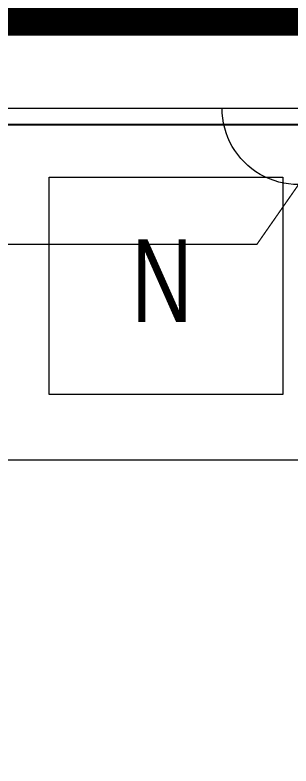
# Model space of a CAD drawing. Header units: metres. Extents: x 75097 to 220762, y -1557923 to -1361206.
# Drawn here: x 200542 to 201207, y -1456786 to -1454973 of the extents above; entities that cross this region are included whole.
import ezdxf

# ---------------------------------------------------------------- set-up
doc = ezdxf.new("R2010")
doc.units = ezdxf.units.M
doc.linetypes.add('DASHED2', pattern=[0.375, 0.25, -0.125])
doc.layers.get('0').update_dxf_attribs({"lineweight": 0})
doc.layers.add('A-100 - Copy$0$axes', color=8, linetype='Continuous')
doc.layers.add('A-100 - Copy$0$Medical Equipment and Furniture', color=8, linetype='Continuous', lineweight=0)
doc.layers.add('A-100 - Copy$0$Walls', color=8, linetype='Continuous', lineweight=0)
doc.layers.add('E-POWR', color=7, linetype='Continuous', lineweight=9, true_color=0x4e7e3e)
doc.styles.add('A-100 - Copy$0$X3G_ENTITY_2587EA', font='swisscl.ttf', dxfattribs={"height": 200})

# ---------------------------------------------------------------- blocks, each defined once
blk = doc.blocks.new('A-100 - Copy')
at = {"layer": 'A-100 - Copy$0$axes'}
blk.add_line((215795, -1455237.7, 2.4), (83877.8, -1455237.7, 2.4), dxfattribs=at)
at = {"layer": 'A-100 - Copy$0$Medical Equipment and Furniture', "elevation": 0}
blk.add_lwpolyline([(202688.3, -1455457.7), (202688.3, -1456047.7), (200288.3, -1456047.7), (200288.3, -1455197.7), (202248.3, -1455197.7)], dxfattribs=at)
at = {"layer": 'A-100 - Copy$0$Medical Equipment and Furniture'}
blk.add_lwpolyline([(200624.1, -1455364.1), (201187.9, -1455364.1), (201187.9, -1455889.4), (200624.1, -1455889.4)], close=True, dxfattribs=at)
at = {"layer": 'A-100 - Copy$0$Walls'}
for p, q in [((199663.3, -1454972.7, 0), (201638.3, -1454972.7, 0)), ((199663.3, -1455197.7, 0), (201638.3, -1455197.7, 0))]:
    blk.add_line(p, q, dxfattribs=at)
at = {"layer": 'A-100 - Copy$0$Medical Equipment and Furniture', "insert": (200896, -1455514.4), "char_height": 200, "attachment_point": 2, "style": 'A-100 - Copy$0$X3G_ENTITY_2587EA'}
blk.add_mtext('N', dxfattribs=at)
blk = doc.blocks.new('NORMAL SOCKET')
at = {"layer": 'E-POWR'}
for p, q in [((0, 307.7), (0, 615.4)), ((-307.7, 0), (307.7, 0))]:
    blk.add_line(p, q, dxfattribs=at)
blk.add_ellipse((0, 0), major_axis=(32.8, 305.9), ratio=1, start_param=4.81904, end_param=7.960633, dxfattribs=at)

msp = doc.modelspace()

# ---------------------------------------------------------------- linework, layer by layer
at = {"layer": 'E-POWR', "color": 240, "linetype": 'DASHED2', "ltscale": 500, "true_color": 0xf10e52, "const_width": 100, "elevation": 0}
msp.add_lwpolyline([(159393.3, -1448612.7), (159393.3, -1454972.7), (147820.4, -1454991.2), (147948, -1460991.2), (148420.5, -1460972.7), (148420.5, -1466760.4), (151756.7, -1466760.4), (151498.3, -1475532.7), (159048.3, -1475532.7), (159048.3, -1476893.7), (174041.3, -1476822.7), (174041.3, -1469902.7), (209947.3, -1469902.7), (209947.3, -1454972.7), (173995.3, -1454972.7), (173978.3, -1451323.8), (179573.3, -1451323.8), (179573.3, -1448020.8), (173978.3, -1448045.7)], dxfattribs=at)

# ---------------------------------------------------------------- next in the draw order: block references
msp.add_blockref('A-100 - Copy', (0, 0))

# ---------------------------------------------------------------- next in the draw order: linework, layer by layer
at = {"layer": 'E-POWR', "const_width": 3}
msp.add_lwpolyline([(201225.7, -1455382.3), (201125, -1455526.8), (199785.2, -1455526.8), (199785.2, -1457133.1), (199722.9, -1457350.5), (199681, -1457113), (199250.2, -1457113), (199203.7, -1457350.5), (199203.7, -1457114.3), (197534.4, -1457114.3), (197534.4, -1455501), (197325.9, -1455501), (197236.9, -1455382.3), (197174.4, -1455499.3), (195664, -1455499.3), (195664, -1456640.2), (195572.9, -1456802.8), (195647.3, -1456913.8), (195647.3, -1460089.9), (195572.9, -1460237.1)], dxfattribs=at)

# ---------------------------------------------------------------- next in the draw order: block references
at = {"layer": 'E-POWR', "color": 85, "xscale": -0.6, "yscale": 0.6, "zscale": 0.6, "rotation": 180}
msp.add_blockref('NORMAL SOCKET', (201225.7, -1455197.7, 0), dxfattribs=at)

doc.saveas('drawing.dxf')
